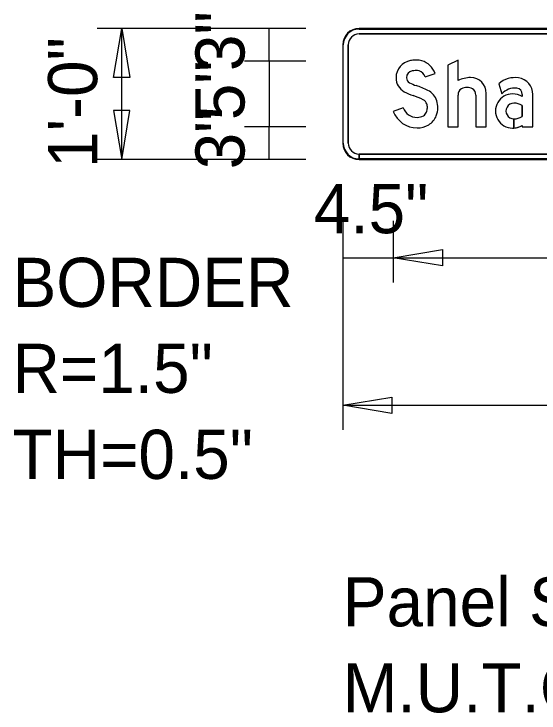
# Model space of a CAD drawing. Extents: x 2217849 to 2218390, y 1465063 to 1465496.
# Drawn here: x 2217849.42 to 2217880.05, y 1465455.01 to 1465495.77 of the extents above; entities that cross this region are included whole.
import ezdxf

# ---------------------------------------------------------------- set-up
doc = ezdxf.new("R2010")
doc.units = 0
for name, color, linetype in [('GSBWFILL', 7, 'Continuous'), ('GSCOLORFILL', 7, 'Continuous'), ('GSDIMS', 7, 'Continuous'), ('GSOUTLINE', 7, 'Continuous')]:
    doc.layers.add(name, color=color, linetype=linetype)

msp = doc.modelspace()

# ---------------------------------------------------------------- linework, layer by layer
at = {"layer": 'GSBWFILL'}
for p, q in [((2217909.036, 1465494.928), (2217869.559, 1465494.928)), ((2217869.559, 1465494.61), (2217909.036, 1465494.61)), ((2217868.604, 1465493.973), (2217868.604, 1465488.243)), ((2217868.922, 1465488.243), (2217868.922, 1465493.973)), ((2217877.711, 1465491.707), (2217877.879, 1465491.119)), ((2217879.078, 1465491.084), (2217879.078, 1465490.955)), ((2217879.078, 1465490.43), (2217879.078, 1465489.799)), ((2217878.581, 1465489.124), (2217878.581, 1465489.656)), ((2217878.582, 1465489.656), (2217878.582, 1465489.124)), ((2217869.559, 1465487.288), (2217869.559, 1465487.606)), ((2217909.036, 1465487.606), (2217869.562, 1465487.606)), ((2217869.562, 1465487.606), (2217869.562, 1465487.288)), ((2217869.562, 1465487.288), (2217909.036, 1465487.288))]:
    msp.add_line(p, q, dxfattribs=at)
for points in [[(2217875.334, 1465491.891), (2217875.334, 1465493.085), (2217874.723, 1465492.789), (2217874.723, 1465489.198), (2217875.334, 1465489.198), (2217875.334, 1465491.048)], [(2217873.404, 1465492.118), (2217873.984, 1465492.311)], [(2217876.366, 1465491.048), (2217876.366, 1465489.198), (2217876.977, 1465489.198), (2217876.977, 1465491.146)], [(2217879.078, 1465489.274), (2217879.078, 1465489.198), (2217879.689, 1465489.198), (2217879.689, 1465491.084)], [(2217872.124, 1465490.309), (2217871.552, 1465490.093)]]:
    msp.add_lwpolyline(points, dxfattribs=at)
for centre, radius, start, end in [((2217869.559, 1465493.973), 0.955, 90, 180), ((2217869.559, 1465493.973), 0.637, 90, 180), ((2217869.559, 1465488.243), 0.955, 180, 270), ((2217869.559, 1465488.243), 0.637, 180, 270)]:
    msp.add_arc(centre, radius, start, end, dxfattribs=at)
for centre, major_axis, start_param, end_param in [((2217872.728, 1465492.055), (0, 1.018), 0.175685, 1.570796), ((2217872.84, 1465491.425), (0, 1.657), 0.090794, 0.175685), ((2217872.891, 1465490.863), (0, 2.222), 6.283185, 6.373979), ((2217872.891, 1465491.869), (0, 1.216), 6.012094, 6.283185), ((2217872.915, 1465491.955), (0, 1.127), 5.034126, 6.012094), ((2217872.728, 1465492.055), (0, 0.407), 0.175685, 1.570796), ((2217872.84, 1465491.425), (0, 1.046), 0.090794, 0.175685), ((2217872.891, 1465490.863), (0, 1.611), 0, 0.090794), ((2217872.891, 1465491.869), (0, 0.605), 6.012094, 6.283185), ((2217872.915, 1465491.955), (0, 0.515), 5.034126, 6.012094), ((2217872.652, 1465492.055), (0, 0.942), 1.570796, 2.627164), ((2217872.652, 1465492.055), (0, 0.331), 1.570796, 2.627164), ((2217876.06, 1465490.445), (0, 1.618), 0, 0.465114), ((2217876.06, 1465491.146), (0, 0.917), 4.712389, 6.283185), ((2217878.649, 1465490.649), (0, 1.414), 6.131534, 7.008559), ((2217878.715, 1465491.084), (0, 0.974), 4.712389, 6.131534), ((2217873.515, 1465493.582), (0, 2.084), 2.627164, 2.834816), ((2217871.454, 1465487.074), (0, 4.742), 5.820582, 5.976409), ((2217873.515, 1465493.582), (0, 2.696), 2.627164, 2.834816), ((2217873.116, 1465490.406), (0, 1.018), 5.010707, 5.820582), ((2217875.755, 1465491.061), (0, 0.421), 0.581816, 1.601456), ((2217875.85, 1465490.793), (0, 0.7), 5.798026, 6.768344), ((2217875.945, 1465491.061), (0, 0.421), 4.68173, 5.701369), ((2217878.637, 1465490.42), (0, 1.031), 6.165734, 7.108689), ((2217878.715, 1465491.084), (0, 0.363), 4.712389, 6.165734), ((2217871.454, 1465487.074), (0, 4.131), 5.820582, 5.976409), ((2217878.505, 1465490.115), (0, 0.993), 0, 3.141593), ((2217878.505, 1465489.957), (0, 1.151), 5.761981, 6.283185), ((2217873.116, 1465490.406), (0, 0.407), 5.010707, 5.820582), ((2217872.768, 1465490.299), (0, 0.771), 4.712389, 5.010707), ((2217872.768, 1465490.299), (0, 1.382), 4.712389, 5.010707), ((2217878.581, 1465490.115), (0, 0.458), 0, 3.141593), ((2217878.581, 1465489.641), (0, 0.932), 5.72151, 6.283185), ((2217872.943, 1465490.617), (0, 1.486), 1.931277, 3.141593), ((2217872.943, 1465490.617), (0, 0.875), 1.931277, 3.141593), ((2217873.082, 1465490.221), (0, 0.441), 3.672524, 4.331279), ((2217872.887, 1465490.299), (0, 0.651), 4.331279, 4.712389), ((2217872.887, 1465490.299), (0, 1.262), 4.331279, 4.712389), ((2217872.943, 1465490.458), (0, 0.716), 3.141593, 3.672524), ((2217873.082, 1465490.221), (0, 1.053), 3.672524, 4.331279), ((2217878.581, 1465490.589), (0, 0.932), 3.141798, 3.703268), ((2217872.943, 1465490.458), (0, 1.328), 3.141593, 3.672524), ((2217878.505, 1465490.272), (0, 1.151), 3.208198, 3.662797), ((2217878.505, 1465490.272), (0, 1.151), 3.141593, 3.208032)]:
    msp.add_ellipse(centre, major_axis=major_axis, ratio=0.999996, start_param=start_param, end_param=end_param, dxfattribs=at)
at = {"layer": 'GSCOLORFILL'}
for p, q in [((2217909.036, 1465494.928), (2217869.559, 1465494.928)), ((2217909.036, 1465494.928), (2217869.559, 1465494.928)), ((2217909.036, 1465494.928), (2217869.559, 1465494.928)), ((2217869.559, 1465494.896), (2217909.036, 1465494.896)), ((2217869.559, 1465494.61), (2217909.036, 1465494.61)), ((2217868.604, 1465493.973), (2217868.604, 1465488.243)), ((2217868.604, 1465493.973), (2217868.604, 1465488.243)), ((2217868.604, 1465493.973), (2217868.604, 1465488.243)), ((2217868.636, 1465488.243), (2217868.636, 1465493.973)), ((2217868.922, 1465488.243), (2217868.922, 1465493.973)), ((2217877.711, 1465491.707), (2217877.879, 1465491.119)), ((2217879.078, 1465491.084), (2217879.078, 1465490.955)), ((2217879.078, 1465490.43), (2217879.078, 1465489.799)), ((2217878.581, 1465489.124), (2217878.581, 1465489.656)), ((2217878.582, 1465489.656), (2217878.582, 1465489.124)), ((2217869.559, 1465487.288), (2217869.559, 1465487.606)), ((2217909.036, 1465487.606), (2217869.562, 1465487.606)), ((2217869.562, 1465487.606), (2217869.562, 1465487.288)), ((2217869.559, 1465487.288), (2217869.559, 1465487.319)), ((2217909.036, 1465487.319), (2217869.559, 1465487.319)), ((2217869.559, 1465487.319), (2217869.559, 1465487.288)), ((2217869.559, 1465487.288), (2217909.036, 1465487.288)), ((2217869.559, 1465487.288), (2217909.036, 1465487.288)), ((2217869.562, 1465487.288), (2217909.036, 1465487.288))]:
    msp.add_line(p, q, dxfattribs=at)
for points in [[(2217875.334, 1465491.891), (2217875.334, 1465493.085), (2217874.723, 1465492.789), (2217874.723, 1465489.198), (2217875.334, 1465489.198), (2217875.334, 1465491.048)], [(2217873.404, 1465492.118), (2217873.984, 1465492.311)], [(2217876.366, 1465491.048), (2217876.366, 1465489.198), (2217876.977, 1465489.198), (2217876.977, 1465491.146)], [(2217879.078, 1465489.274), (2217879.078, 1465489.198), (2217879.689, 1465489.198), (2217879.689, 1465491.084)], [(2217872.124, 1465490.309), (2217871.552, 1465490.093)]]:
    msp.add_lwpolyline(points, dxfattribs=at)
for centre, radius, start, end in [((2217869.559, 1465493.973), 0.955, 90, 180), ((2217869.559, 1465493.973), 0.955, 90, 180), ((2217869.559, 1465493.973), 0.955, 90, 180), ((2217869.559, 1465493.973), 0.923, 90, 180), ((2217869.559, 1465493.973), 0.637, 90, 180), ((2217869.559, 1465488.243), 0.955, 180, 270), ((2217869.559, 1465488.243), 0.955, 180, 270), ((2217869.559, 1465488.243), 0.955, 180, 270), ((2217869.559, 1465488.243), 0.923, 180, 270), ((2217869.559, 1465488.243), 0.637, 180, 270)]:
    msp.add_arc(centre, radius, start, end, dxfattribs=at)
for centre, major_axis, start_param, end_param in [((2217872.728, 1465492.055), (0, 1.018), 0.175685, 1.570796), ((2217872.84, 1465491.425), (0, 1.657), 0.090794, 0.175685), ((2217872.891, 1465490.863), (0, 2.222), 6.283185, 6.373979), ((2217872.891, 1465491.869), (0, 1.216), 6.012094, 6.283185), ((2217872.915, 1465491.955), (0, 1.127), 5.034126, 6.012094), ((2217872.728, 1465492.055), (0, 0.407), 0.175685, 1.570796), ((2217872.84, 1465491.425), (0, 1.046), 0.090794, 0.175685), ((2217872.891, 1465490.863), (0, 1.611), 0, 0.090794), ((2217872.891, 1465491.869), (0, 0.605), 6.012094, 6.283185), ((2217872.915, 1465491.955), (0, 0.515), 5.034126, 6.012094), ((2217872.652, 1465492.055), (0, 0.942), 1.570796, 2.627164), ((2217872.652, 1465492.055), (0, 0.331), 1.570796, 2.627164), ((2217876.06, 1465490.445), (0, 1.618), 0, 0.465114), ((2217876.06, 1465491.146), (0, 0.917), 4.712389, 6.283185), ((2217878.649, 1465490.649), (0, 1.414), 6.131534, 7.008559), ((2217878.715, 1465491.084), (0, 0.974), 4.712389, 6.131534), ((2217873.515, 1465493.582), (0, 2.084), 2.627164, 2.834816), ((2217871.454, 1465487.074), (0, 4.742), 5.820582, 5.976409), ((2217873.515, 1465493.582), (0, 2.696), 2.627164, 2.834816), ((2217873.116, 1465490.406), (0, 1.018), 5.010707, 5.820582), ((2217875.755, 1465491.061), (0, 0.421), 0.581816, 1.601456), ((2217875.85, 1465490.793), (0, 0.7), 5.798026, 6.768344), ((2217875.945, 1465491.061), (0, 0.421), 4.68173, 5.701369), ((2217878.637, 1465490.42), (0, 1.031), 6.165734, 7.108689), ((2217878.715, 1465491.084), (0, 0.363), 4.712389, 6.165734), ((2217871.454, 1465487.074), (0, 4.131), 5.820582, 5.976409), ((2217878.505, 1465490.115), (0, 0.993), 0, 3.141593), ((2217878.505, 1465489.957), (0, 1.151), 5.761981, 6.283185), ((2217873.116, 1465490.406), (0, 0.407), 5.010707, 5.820582), ((2217872.768, 1465490.299), (0, 0.771), 4.712389, 5.010707), ((2217872.768, 1465490.299), (0, 1.382), 4.712389, 5.010707), ((2217878.581, 1465490.115), (0, 0.458), 0, 3.141593), ((2217878.581, 1465489.641), (0, 0.932), 5.72151, 6.283185), ((2217872.943, 1465490.617), (0, 1.486), 1.931277, 3.141593), ((2217872.943, 1465490.617), (0, 0.875), 1.931277, 3.141593), ((2217873.082, 1465490.221), (0, 0.441), 3.672524, 4.331279), ((2217872.887, 1465490.299), (0, 0.651), 4.331279, 4.712389), ((2217872.887, 1465490.299), (0, 1.262), 4.331279, 4.712389), ((2217872.943, 1465490.458), (0, 0.716), 3.141593, 3.672524), ((2217873.082, 1465490.221), (0, 1.053), 3.672524, 4.331279), ((2217878.581, 1465490.589), (0, 0.932), 3.141798, 3.703268), ((2217872.943, 1465490.458), (0, 1.328), 3.141593, 3.672524), ((2217878.505, 1465490.272), (0, 1.151), 3.208198, 3.662797), ((2217878.505, 1465490.272), (0, 1.151), 3.141593, 3.208032)]:
    msp.add_ellipse(centre, major_axis=major_axis, ratio=0.999996, start_param=start_param, end_param=end_param, dxfattribs=at)
at = {"layer": 'GSDIMS'}
for p, q in [((2217857.859, 1465494.928), (2217854.278, 1465494.928)), ((2217855.71, 1465487.288), (2217855.71, 1465494.928)), ((2217866.455, 1465494.928), (2217857.859, 1465494.928)), ((2217866.455, 1465494.928), (2217862.873, 1465494.928)), ((2217864.306, 1465493.018), (2217864.306, 1465494.928)), ((2217866.455, 1465493.018), (2217862.873, 1465493.018)), ((2217866.455, 1465493.018), (2217862.873, 1465493.018)), ((2217864.306, 1465493.018), (2217864.306, 1465489.198)), ((2217866.455, 1465489.198), (2217862.873, 1465489.198)), ((2217866.455, 1465489.198), (2217862.873, 1465489.198)), ((2217864.306, 1465487.288), (2217864.306, 1465489.198)), ((2217857.859, 1465487.288), (2217854.278, 1465487.288)), ((2217866.455, 1465487.288), (2217857.859, 1465487.288)), ((2217866.455, 1465487.288), (2217862.873, 1465487.288)), ((2217868.604, 1465483.706), (2217868.604, 1465480.124)), ((2217868.604, 1465483.706), (2217868.604, 1465475.11)), ((2217871.552, 1465483.706), (2217871.552, 1465480.124)), ((2217871.552, 1465483.706), (2217871.552, 1465480.124)), ((2217868.604, 1465481.557), (2217871.552, 1465481.557)), ((2217871.552, 1465481.557), (2217898.868, 1465481.557)), ((2217868.604, 1465475.11), (2217868.604, 1465471.529)), ((2217868.604, 1465472.961), (2217909.991, 1465472.961))]:
    msp.add_line(p, q, dxfattribs=at)
for points in [[(2217855.71, 1465494.928), (2217856.188, 1465492.063), (2217855.233, 1465492.063)], [(2217855.71, 1465487.288), (2217856.188, 1465490.153), (2217855.233, 1465490.153)], [(2217871.552, 1465481.557), (2217874.417, 1465482.035), (2217874.417, 1465481.079)], [(2217868.604, 1465472.961), (2217871.469, 1465473.439), (2217871.469, 1465472.484)]]:
    msp.add_lwpolyline(points, close=True, dxfattribs=at)
at = {"layer": 'GSOUTLINE'}
for p, q in [((2217909.036, 1465494.928), (2217869.559, 1465494.928)), ((2217909.036, 1465494.61), (2217869.559, 1465494.61)), ((2217868.604, 1465493.973), (2217868.604, 1465488.243)), ((2217868.922, 1465493.973), (2217868.922, 1465488.243)), ((2217877.711, 1465491.707), (2217877.879, 1465491.119)), ((2217879.078, 1465491.084), (2217879.078, 1465490.955)), ((2217879.078, 1465489.799), (2217879.078, 1465490.43)), ((2217869.559, 1465487.606), (2217909.036, 1465487.606)), ((2217869.559, 1465487.288), (2217909.036, 1465487.288))]:
    msp.add_line(p, q, dxfattribs=at)
for points in [[(2217875.334, 1465491.891), (2217875.334, 1465493.085), (2217874.723, 1465492.789), (2217874.723, 1465489.198), (2217875.334, 1465489.198), (2217875.334, 1465491.048)], [(2217873.404, 1465492.118), (2217873.984, 1465492.311)], [(2217876.366, 1465491.048), (2217876.366, 1465489.198), (2217876.977, 1465489.198), (2217876.977, 1465491.146)], [(2217879.078, 1465489.274), (2217879.078, 1465489.198), (2217879.689, 1465489.198), (2217879.689, 1465491.084)], [(2217872.124, 1465490.309), (2217871.552, 1465490.093)]]:
    msp.add_lwpolyline(points, dxfattribs=at)
for centre, radius, start, end in [((2217869.559, 1465493.973), 0.955, 90, 180), ((2217869.559, 1465493.973), 0.637, 90, 180), ((2217869.559, 1465488.243), 0.955, 180, 270), ((2217869.559, 1465488.243), 0.637, 180, 270)]:
    msp.add_arc(centre, radius, start, end, dxfattribs=at)
for centre, major_axis, start_param, end_param in [((2217872.728, 1465492.055), (0, 1.018), 0.175685, 1.570796), ((2217872.84, 1465491.425), (0, 1.657), 0.090794, 0.175685), ((2217872.891, 1465490.863), (0, 2.222), 6.283185, 6.373979), ((2217872.891, 1465491.869), (0, 1.216), 6.012094, 6.283185), ((2217872.915, 1465491.955), (0, 1.127), 5.034126, 6.012094), ((2217872.728, 1465492.055), (0, 0.407), 0.175685, 1.570796), ((2217872.84, 1465491.425), (0, 1.046), 0.090794, 0.175685), ((2217872.891, 1465490.863), (0, 1.611), 0, 0.090794), ((2217872.891, 1465491.869), (0, 0.605), 6.012094, 6.283185), ((2217872.915, 1465491.955), (0, 0.515), 5.034126, 6.012094), ((2217872.652, 1465492.055), (0, 0.942), 1.570796, 2.627164), ((2217872.652, 1465492.055), (0, 0.331), 1.570796, 2.627164), ((2217876.06, 1465490.445), (0, 1.618), 0, 0.465114), ((2217876.06, 1465491.146), (0, 0.917), 4.712389, 6.283185), ((2217878.649, 1465490.649), (0, 1.414), 6.131534, 7.008559), ((2217878.715, 1465491.084), (0, 0.974), 4.712389, 6.131534), ((2217873.515, 1465493.582), (0, 2.084), 2.627164, 2.834816), ((2217871.454, 1465487.074), (0, 4.742), 5.820582, 5.976409), ((2217873.515, 1465493.582), (0, 2.696), 2.627164, 2.834816), ((2217873.116, 1465490.406), (0, 1.018), 5.010707, 5.820582), ((2217875.755, 1465491.061), (0, 0.421), 0.581816, 1.601456), ((2217875.85, 1465490.793), (0, 0.7), 5.798026, 6.768344), ((2217875.945, 1465491.061), (0, 0.421), 4.68173, 5.701369), ((2217878.637, 1465490.42), (0, 1.031), 6.165734, 7.108689), ((2217878.715, 1465491.084), (0, 0.363), 4.712389, 6.165734), ((2217871.454, 1465487.074), (0, 4.131), 5.820582, 5.976409), ((2217878.505, 1465490.115), (0, 0.993), 0, 3.141593), ((2217878.505, 1465489.957), (0, 1.151), 5.761981, 6.283185), ((2217873.116, 1465490.406), (0, 0.407), 5.010707, 5.820582), ((2217872.768, 1465490.299), (0, 0.771), 4.712389, 5.010707), ((2217872.768, 1465490.299), (0, 1.382), 4.712389, 5.010707), ((2217878.581, 1465490.115), (0, 0.458), 0, 3.141593), ((2217878.581, 1465489.641), (0, 0.932), 5.72151, 6.283185), ((2217872.943, 1465490.617), (0, 1.486), 1.931277, 3.141593), ((2217872.943, 1465490.617), (0, 0.875), 1.931277, 3.141593), ((2217873.082, 1465490.221), (0, 0.441), 3.672524, 4.331279), ((2217872.887, 1465490.299), (0, 0.651), 4.331279, 4.712389), ((2217872.887, 1465490.299), (0, 1.262), 4.331279, 4.712389), ((2217872.943, 1465490.458), (0, 0.716), 3.141593, 3.672524), ((2217873.082, 1465490.221), (0, 1.053), 3.672524, 4.331279), ((2217878.581, 1465490.589), (0, 0.932), 3.141593, 3.703268), ((2217872.943, 1465490.458), (0, 1.328), 3.141593, 3.672524), ((2217878.505, 1465490.272), (0, 1.151), 3.141593, 3.662797)]:
    msp.add_ellipse(centre, major_axis=major_axis, ratio=0.999996, start_param=start_param, end_param=end_param, dxfattribs=at)

# ---------------------------------------------------------------- texts
at = {"layer": 'GSDIMS'}
for s, height, rotation, p in [('3"', 2.8653, 90, (2217862.873, 1465492.445)), ('1\'-0"', 2.8653, 90, (2217854.277, 1465486.796)), ('5"', 2.8653, 90, (2217862.873, 1465489.58)), ('3"', 2.8653, 90, (2217862.873, 1465486.715)), ('4.5"', 2.8653, 0, (2217866.912, 1465482.989)), ('BORDER', 2.8653, 0, (2217849.337, 1465478.692)), ('R=1.5"', 2.8653, 0, (2217849.337, 1465473.678)), ('TH=0.5"', 2.8653, 0, (2217849.337, 1465468.663)), ('Panel Style: guide_con_street name_b_2012.ssi', 2.86527, 0, (2217868.604, 1465460.067)), ('M.U.T.C.D.:: 2009 Edition', 2.86527, 0, (2217868.604, 1465455.053))]:
    msp.add_text(s, height=height, rotation=rotation, dxfattribs=at).set_placement(p)

doc.saveas('drawing.dxf')
